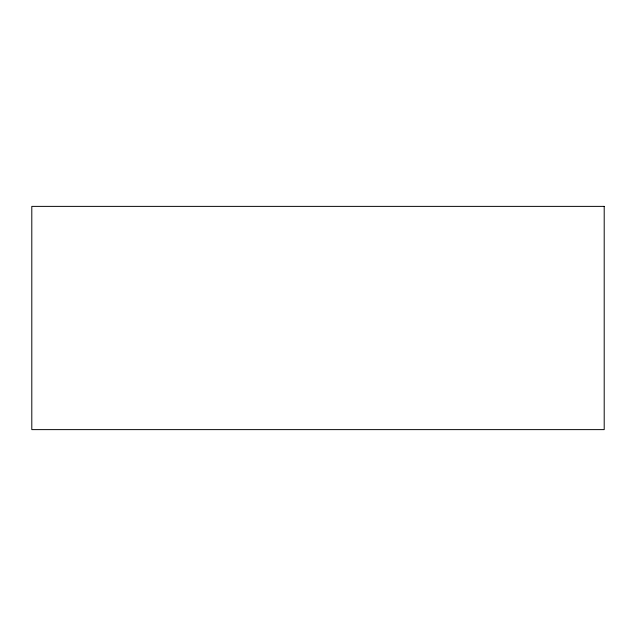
<?xml version="1.0" encoding="UTF-8"?>
<svg xmlns="http://www.w3.org/2000/svg" width="636" height="636" viewBox="0 0 636 636"><rect width="100%" height="100%" fill="white"/><g stroke="black" fill="none" stroke-linecap="round" stroke-linejoin="round"><path stroke-width="0.95" d="M604.2 206.382L31.8 206.382L31.8 429.618L604.2 429.618L604.2 206.382"/></g></svg>
